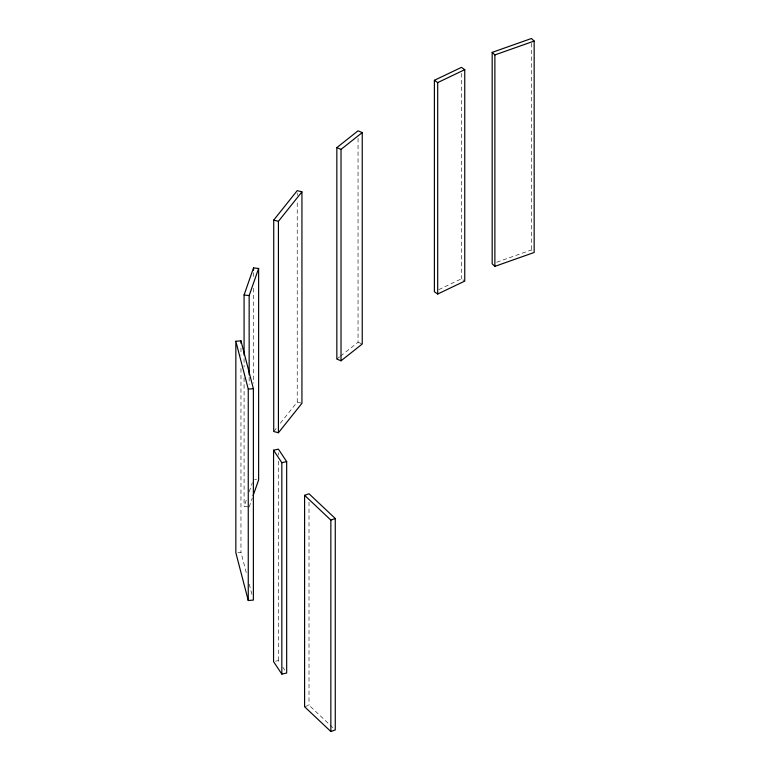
<?xml version="1.0" encoding="UTF-8"?>
<svg xmlns="http://www.w3.org/2000/svg" width="770" height="770" viewBox="0 0 770 770"><rect width="100%" height="100%" fill="white"/><g stroke="black" fill="none" stroke-linecap="round" stroke-linejoin="round"><path stroke-width="0.58" stroke-dasharray="3.85 2.89" d="M248.133 506.872L244.08 506.4L246.448 499.634M249.201 491.732L252.358 482.703M249.153 506.997L252.31 497.969M273.725 431.508L277.392 426.898M280.328 423.221L297.23 402.046L297.23 201.432M336.837 359.051L339.608 356.856M340.523 356.125L358.05 342.255L358.05 138.032M438.727 289.655L461.451 278.798L464.753 281.098M496.669 262.224L531.454 249.932L533.485 251.838M304.593 706.754L309.011 705.185L329.137 724.166M275.487 661.209L278.384 660.564L280.299 663.442M237.892 552.533L240.962 552.263L246.285 572.755M254.562 479.441L256.593 479.672M297.23 402.046L301.936 403.297M358.05 342.255L362.237 344.017M330.012 724.984L333.516 728.285M282.85 667.272L284.765 670.15M249.239 584.141L252.194 595.528M531.454 43.303L531.454 249.932M461.451 73.371L461.451 278.798M309.011 502.165L309.011 705.185M297.23 193.02L297.23 195.426M278.384 452.741L278.384 455.137M278.384 461.143L278.384 660.564M253.542 272.695L253.542 278.702M253.542 288.307L253.542 383.21M249.153 377.252L249.153 384.461M244.08 358.637L244.08 367.049M244.08 377.858L244.08 506.4M240.962 348.04L240.962 355.249M240.962 368.464L240.962 552.263"/><path stroke-width="1.16" d="M244.08 355.037L244.08 294.968L253.542 267.883L258.624 268.48L258.624 479.912L253.099 495.707M249.153 374.846L249.153 295.565L258.624 268.48M273.725 220.076L297.23 190.623L301.936 191.874L301.936 403.297L278.422 432.759L273.725 431.508L273.725 220.076L278.422 221.327L301.936 191.874M336.837 147.619L358.05 130.823L362.237 132.584L362.237 344.017L341.023 360.812L336.837 359.051L336.837 147.619L341.023 149.38L362.237 132.584M434.396 80.292L461.451 67.365L464.753 69.666L464.753 281.098L437.697 294.025L434.396 291.714L434.396 80.292L437.697 82.592L437.697 294.025M437.697 82.592L464.753 69.666M492.174 52.379L531.454 38.5L534.159 41.051L534.159 252.483L494.879 266.362L492.174 263.812L492.174 52.379L494.879 54.93L494.879 266.362M494.879 54.93L534.159 41.051M304.593 495.322L309.011 493.762L335.268 518.508L335.268 729.941L330.85 731.5L304.593 706.754L304.593 495.322L330.85 520.068L330.85 731.5M330.85 520.068L335.268 518.508M273.552 450.209L278.384 449.131L286.671 461.596L286.671 673.028L281.839 674.106L273.552 661.632L273.552 450.209L281.839 462.674L281.839 674.106M281.839 462.674L286.671 461.596M235.841 341.274L240.962 340.831L253.378 388.658L253.378 600.08L248.258 600.523L235.841 552.706L235.841 341.274L248.258 389.1L248.258 600.523M248.258 389.1L253.378 388.658M244.08 294.968L249.153 295.565M341.023 149.38L341.023 360.812M278.422 221.327L278.422 432.759M253.542 267.883L253.542 270.289M240.962 340.831L240.962 343.237"/></g></svg>
